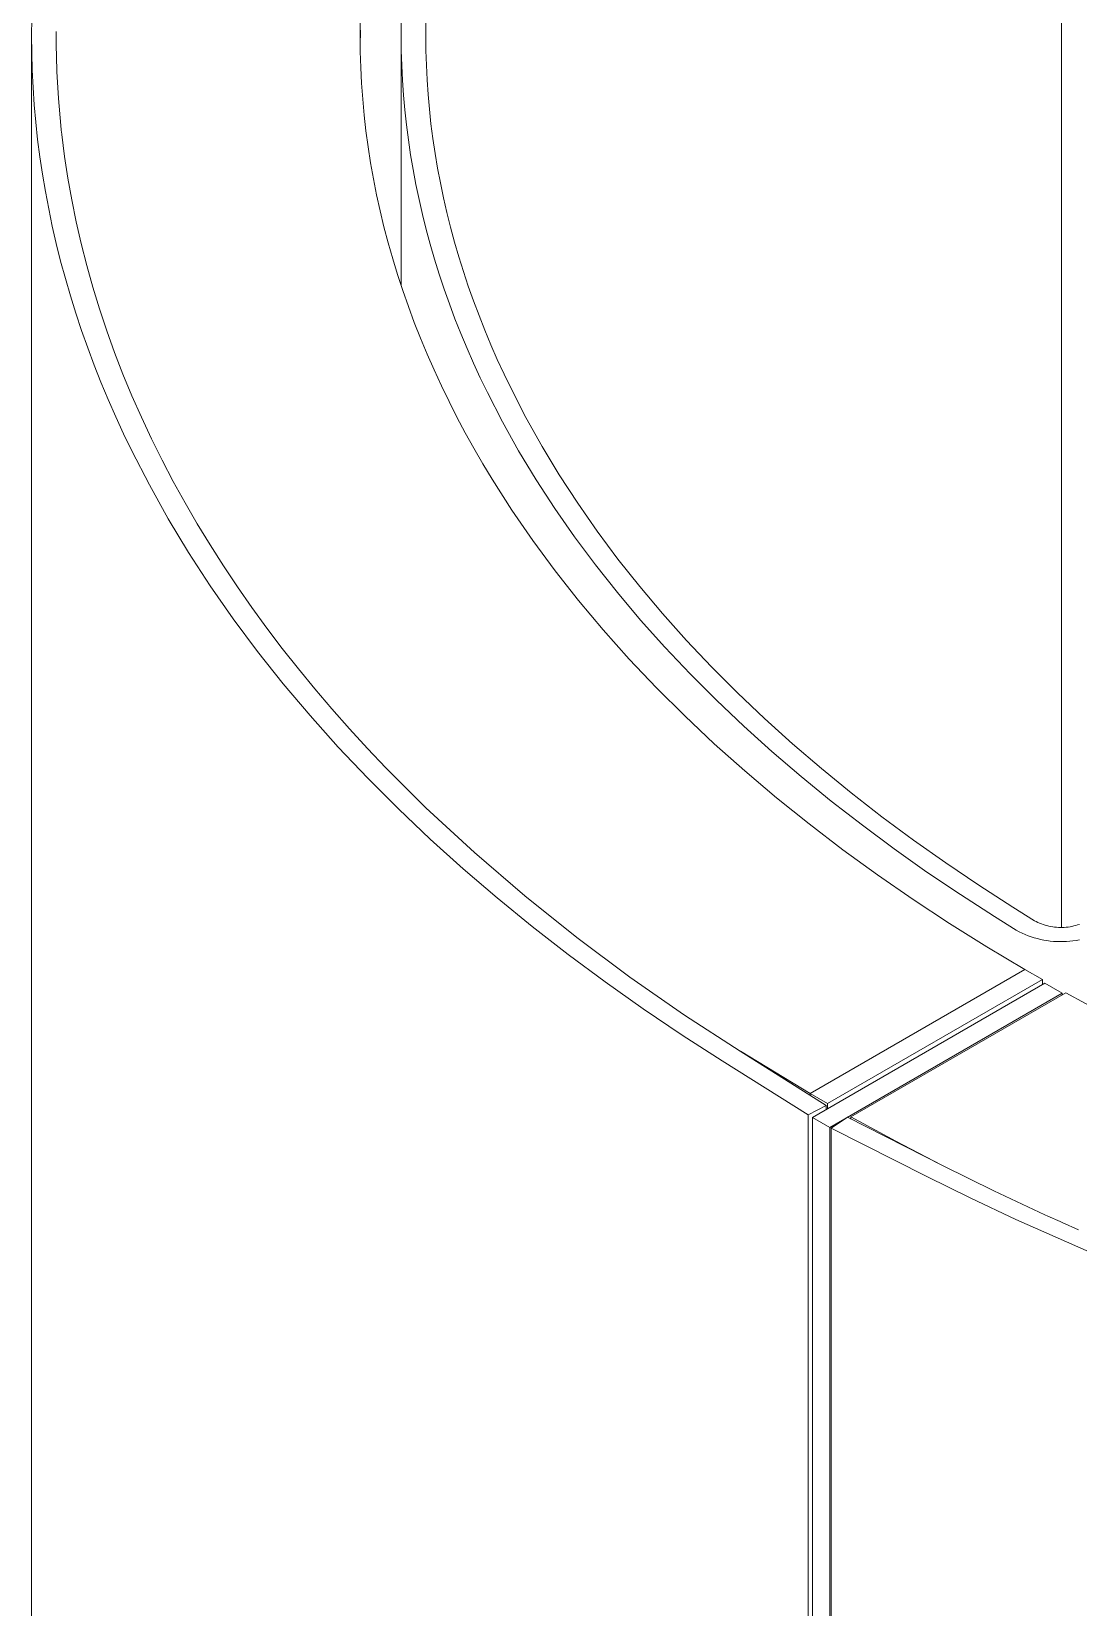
# Model space of a CAD drawing. Header units: inches. Extents: x -0.2 to 94.2, y 2.6 to 69.8.
# Drawn here: x 66.46 to 71.48, y 26.65 to 34.2 of the extents above; entities that cross this region are included whole.
import ezdxf

# ---------------------------------------------------------------- set-up
doc = ezdxf.new("R2010")
doc.units = ezdxf.units.IN
doc.layers.add('ZANO_R', color=7, linetype='Continuous', lineweight=0)

msp = doc.modelspace()

# ---------------------------------------------------------------- linework, layer by layer
at = {"layer": 'ZANO_R'}
for p, q in [((66.45973, 34.1832), (66.46054, 34.26567)), ((68.03455, 34.1832), (68.03533, 34.25891)), ((68.2314, 34.1832), (68.23209, 34.25407)), ((68.34951, 34.1832), (68.3502, 34.2533)), ((66.45973, 34.1832), (66.46054, 34.10073)), ((66.45973, 22.61074), (66.45973, 34.1832)), ((66.57784, 34.1832), (66.57789, 34.20361)), ((66.57789, 34.16279), (66.57784, 34.1832)), ((66.5779, 34.16177), (66.57789, 34.16279)), ((66.57804, 34.14237), (66.5779, 34.16177)), ((68.03533, 34.10749), (68.03455, 34.1832)), ((68.03661, 34.21004), (68.03486, 34.13498)), ((68.2314, 34.1832), (68.23209, 34.11233)), ((68.2314, 32.9858), (68.2314, 34.1832)), ((68.3502, 34.1131), (68.34951, 34.1832)), ((66.46054, 34.10073), (66.46298, 34.0181)), ((66.57806, 34.14034), (66.57804, 34.14237)), ((66.57829, 34.12194), (66.57806, 34.14034)), ((66.57834, 34.11889), (66.57829, 34.12194)), ((66.57865, 34.1015), (66.57834, 34.11889)), ((66.57873, 34.09742), (66.57865, 34.1015)), ((66.5791, 34.08105), (66.57873, 34.09742)), ((66.57923, 34.07595), (66.5791, 34.08105)), ((66.57965, 34.0606), (66.57923, 34.07595)), ((68.03767, 34.03162), (68.03533, 34.10749)), ((68.23209, 34.11233), (68.23419, 34.04132)), ((68.35227, 34.04287), (68.3502, 34.1131)), ((66.46298, 34.0181), (66.46705, 33.93533)), ((66.57984, 34.05447), (66.57965, 34.0606)), ((66.5803, 34.04013), (66.57984, 34.05447)), ((66.58056, 34.03297), (66.5803, 34.04013)), ((66.58106, 34.01965), (66.58056, 34.03297)), ((66.58139, 34.01146), (66.58106, 34.01965)), ((66.58876, 33.88195), (66.58139, 34.01146)), ((68.0416, 33.95561), (68.03767, 34.03162)), ((68.23419, 34.04132), (68.23769, 33.97019)), ((68.35573, 33.97251), (68.35227, 34.04287)), ((66.46705, 33.93533), (66.47277, 33.85243)), ((68.04711, 33.87947), (68.0416, 33.95561)), ((68.23769, 33.97019), (68.2426, 33.89894)), ((68.36059, 33.90204), (68.35573, 33.97251)), ((66.47277, 33.85243), (66.48013, 33.76942)), ((66.60014, 33.75272), (66.58876, 33.88195)), ((68.05421, 33.80321), (68.04711, 33.87947)), ((68.2426, 33.89894), (68.24893, 33.8276)), ((68.36685, 33.83148), (68.36059, 33.90204)), ((68.06292, 33.72685), (68.05421, 33.80321)), ((68.24893, 33.8276), (68.25669, 33.75618)), ((68.37452, 33.76084), (68.36685, 33.83148)), ((66.48013, 33.76942), (66.48916, 33.68631)), ((66.60014, 33.75266), (66.60014, 33.75272)), ((66.60232, 33.73214), (66.60014, 33.75266)), ((66.60244, 33.73104), (66.60232, 33.73214)), ((66.60461, 33.71156), (66.60244, 33.73104)), ((66.60485, 33.70942), (66.60461, 33.71156)), ((66.61809, 33.60503), (66.60485, 33.70942)), ((68.07324, 33.65041), (68.06292, 33.72685)), ((68.25669, 33.75618), (68.26588, 33.68469)), ((68.38362, 33.69013), (68.37452, 33.76084)), ((66.48916, 33.68631), (66.49986, 33.60312)), ((68.08518, 33.57391), (68.07324, 33.65041)), ((68.26588, 33.68469), (68.27651, 33.61315)), ((68.39413, 33.61936), (68.38362, 33.69013)), ((66.49986, 33.60312), (66.51223, 33.51986)), ((66.63398, 33.50054), (66.61809, 33.60503)), ((68.09874, 33.49736), (68.08518, 33.57391)), ((68.27651, 33.61315), (68.28859, 33.54156)), ((68.40607, 33.54856), (68.39413, 33.61936)), ((68.41945, 33.47773), (68.40607, 33.54856)), ((66.51223, 33.51986), (66.52628, 33.43656)), ((66.65255, 33.39598), (66.63398, 33.50054)), ((68.11393, 33.42078), (68.09874, 33.49736)), ((68.28859, 33.54156), (68.30211, 33.46995)), ((68.43426, 33.40689), (68.41945, 33.47773)), ((66.52628, 33.43656), (66.54202, 33.35323)), ((66.6738, 33.29139), (66.65255, 33.39598)), ((68.13075, 33.34418), (68.11393, 33.42078)), ((68.30211, 33.46995), (68.31708, 33.39832)), ((68.31708, 33.39832), (68.33351, 33.3267)), ((68.45051, 33.33605), (68.43426, 33.40689)), ((66.54202, 33.35323), (66.55944, 33.26989)), ((68.14922, 33.26759), (68.13075, 33.34418)), ((68.33351, 33.3267), (68.3514, 33.2551)), ((68.4682, 33.26522), (68.45051, 33.33605)), ((66.55944, 33.26989), (66.57856, 33.18655)), ((66.69774, 33.1868), (66.6738, 33.29139)), ((68.16932, 33.19101), (68.14922, 33.26759)), ((68.3514, 33.2551), (68.37075, 33.18353)), ((68.48734, 33.19443), (68.4682, 33.26522)), ((66.57856, 33.18655), (66.59937, 33.10323)), ((66.72438, 33.08225), (66.69774, 33.1868)), ((68.19107, 33.11448), (68.16932, 33.19101)), ((68.37075, 33.18353), (68.39156, 33.112)), ((68.50792, 33.12369), (68.48734, 33.19443)), ((66.59937, 33.10323), (66.62189, 33.01995)), ((68.21447, 33.038), (68.19107, 33.11448)), ((68.39156, 33.112), (68.41383, 33.04054)), ((68.52995, 33.05301), (68.50792, 33.12369)), ((66.62189, 33.01995), (66.6461, 32.93672)), ((66.75372, 32.97777), (66.72438, 33.08225)), ((68.23951, 32.96159), (68.21447, 33.038)), ((68.41383, 33.04054), (68.43756, 32.96916)), ((68.55342, 32.9824), (68.52995, 33.05301)), ((66.78577, 32.87339), (66.75372, 32.97777)), ((68.2662, 32.88528), (68.23951, 32.96159)), ((68.43756, 32.96916), (68.46276, 32.89786)), ((68.57834, 32.91188), (68.55342, 32.9824)), ((66.6461, 32.93672), (66.67201, 32.85356)), ((66.82052, 32.76915), (66.78577, 32.87339)), ((68.29455, 32.80907), (68.2662, 32.88528)), ((68.46276, 32.89786), (68.48942, 32.82667)), ((68.60471, 32.84147), (68.57834, 32.91188)), ((66.67201, 32.85356), (66.69963, 32.77049)), ((68.32453, 32.73298), (68.29455, 32.80907)), ((68.48942, 32.82667), (68.51754, 32.75561)), ((68.63252, 32.77118), (68.60471, 32.84147)), ((66.69963, 32.77049), (66.72895, 32.68753)), ((66.85798, 32.66508), (66.82052, 32.76915)), ((68.35617, 32.65704), (68.32453, 32.73298)), ((68.51754, 32.75561), (68.54711, 32.68467)), ((68.66178, 32.70102), (68.63252, 32.77118)), ((66.72895, 32.68753), (66.75997, 32.6047)), ((66.89815, 32.56123), (66.85798, 32.66508)), ((68.38944, 32.58127), (68.35617, 32.65704)), ((68.54711, 32.68467), (68.57815, 32.61389)), ((68.69247, 32.63101), (68.66178, 32.70102)), ((66.75997, 32.6047), (66.79269, 32.522)), ((68.42436, 32.50567), (68.38944, 32.58127)), ((68.57815, 32.61389), (68.61063, 32.54328)), ((68.72461, 32.56117), (68.69247, 32.63101)), ((66.79269, 32.522), (66.82711, 32.43946)), ((66.94101, 32.45761), (66.89815, 32.56123)), ((68.46091, 32.43026), (68.42436, 32.50567)), ((68.61063, 32.54328), (68.64457, 32.47285)), ((68.75817, 32.4915), (68.72461, 32.56117)), ((68.82958, 32.35277), (68.75817, 32.4915)), ((66.82711, 32.43946), (66.86322, 32.3571)), ((66.98656, 32.35428), (66.94101, 32.45761)), ((68.49909, 32.35507), (68.46091, 32.43026)), ((68.64457, 32.47285), (68.71676, 32.33258)), ((66.86322, 32.3571), (66.90102, 32.27493)), ((67.0348, 32.25126), (66.98656, 32.35428)), ((68.53889, 32.28012), (68.49909, 32.35507)), ((68.90666, 32.21492), (68.82958, 32.35277)), ((66.90102, 32.27493), (66.94051, 32.19297)), ((68.58032, 32.20541), (68.53889, 32.28012)), ((68.71676, 32.33258), (68.79469, 32.19321)), ((66.94051, 32.19297), (67.02452, 32.02975)), ((67.08572, 32.14858), (67.0348, 32.25126)), ((68.62335, 32.13097), (68.58032, 32.20541)), ((68.79469, 32.19321), (68.87831, 32.05486)), ((68.98936, 32.07808), (68.90666, 32.21492)), ((67.1393, 32.04629), (67.08572, 32.14858)), ((68.66799, 32.05681), (68.62335, 32.13097)), ((67.19553, 31.94442), (67.1393, 32.04629)), ((68.76205, 31.90941), (68.66799, 32.05681)), ((68.87831, 32.05486), (68.96754, 31.91764)), ((69.07762, 31.94236), (68.98936, 32.07808)), ((67.02452, 32.02975), (67.11521, 31.86758)), ((67.2544, 31.843), (67.19553, 31.94442)), ((68.86241, 31.76336), (68.76205, 31.90941)), ((68.96754, 31.91764), (69.06232, 31.78167)), ((69.17136, 31.80787), (69.07762, 31.94236)), ((67.11521, 31.86758), (67.2125, 31.70659)), ((67.31589, 31.74206), (67.2544, 31.843)), ((67.37998, 31.64165), (67.31589, 31.74206)), ((68.96898, 31.61878), (68.86241, 31.76336)), ((69.06232, 31.78167), (69.16256, 31.64706)), ((69.27051, 31.67472), (69.17136, 31.80787)), ((67.2125, 31.70659), (67.31633, 31.54692)), ((69.37499, 31.54303), (69.27051, 31.67472)), ((67.44665, 31.54179), (67.37998, 31.64165)), ((69.08167, 31.4758), (68.96898, 31.61878)), ((69.16256, 31.64706), (69.26819, 31.51391)), ((67.31633, 31.54692), (67.42662, 31.38869)), ((67.51588, 31.44251), (67.44665, 31.54179)), ((69.26819, 31.51391), (69.37909, 31.38233)), ((69.48468, 31.41289), (69.37499, 31.54303)), ((67.58764, 31.34385), (67.51588, 31.44251)), ((69.20037, 31.33457), (69.08167, 31.4758)), ((67.42662, 31.38869), (67.54327, 31.23205)), ((69.37909, 31.38233), (69.49517, 31.25243)), ((69.59949, 31.2844), (69.48468, 31.41289)), ((67.66192, 31.24584), (67.58764, 31.34385)), ((69.32494, 31.19519), (69.20037, 31.33457)), ((69.71931, 31.15768), (69.59949, 31.2844)), ((67.54327, 31.23205), (67.66618, 31.07711)), ((67.73868, 31.14852), (67.66192, 31.24584)), ((69.49517, 31.25243), (69.61631, 31.12431)), ((67.8179, 31.05191), (67.73868, 31.14852)), ((69.45526, 31.05779), (69.32494, 31.19519)), ((69.84401, 31.03281), (69.71931, 31.15768)), ((67.66618, 31.07711), (67.79523, 30.92401)), ((69.59119, 30.92249), (69.45526, 31.05779)), ((69.61631, 31.12431), (69.74238, 30.99806)), ((67.89954, 30.95604), (67.8179, 31.05191)), ((69.74238, 30.99806), (69.87327, 30.87378)), ((69.97347, 30.90988), (69.84401, 31.03281)), ((67.79523, 30.92401), (67.9303, 30.77285)), ((67.98357, 30.86095), (67.89954, 30.95604)), ((69.73257, 30.7894), (69.59119, 30.92249)), ((70.10754, 30.78899), (69.97347, 30.90988)), ((68.06997, 30.76667), (67.98357, 30.86095)), ((69.87327, 30.87378), (70.00882, 30.75156)), ((67.9303, 30.77285), (68.07126, 30.62376)), ((68.15869, 30.67321), (68.06997, 30.76667)), ((69.87925, 30.65862), (69.73257, 30.7894)), ((70.00882, 30.75156), (70.14891, 30.63147)), ((70.2461, 30.67022), (70.10754, 30.78899)), ((68.07126, 30.62376), (68.21797, 30.47686)), ((68.34296, 30.48892), (68.15869, 30.67321)), ((70.03105, 30.53027), (69.87925, 30.65862)), ((70.14891, 30.63147), (70.29337, 30.51361)), ((70.38899, 30.55365), (70.2461, 30.67022)), ((70.18781, 30.40443), (70.03105, 30.53027)), ((70.53606, 30.43935), (70.38899, 30.55365)), ((68.21797, 30.47686), (68.37027, 30.33224)), ((68.3495, 30.48261), (68.34296, 30.48892)), ((68.58362, 30.26699), (68.3495, 30.48261)), ((70.29337, 30.51361), (70.44206, 30.39805)), ((70.34933, 30.2812), (70.18781, 30.40443)), ((70.44206, 30.39805), (70.59482, 30.28486)), ((70.68715, 30.32739), (70.53606, 30.43935)), ((68.37027, 30.33224), (68.52801, 30.19001)), ((70.8421, 30.21785), (70.68715, 30.32739)), ((68.82496, 30.05948), (68.58362, 30.26699)), ((70.51544, 30.16067), (70.34933, 30.2812)), ((70.59482, 30.28486), (70.75149, 30.17411)), ((68.52801, 30.19001), (68.69102, 30.05028)), ((70.68592, 30.0429), (70.51544, 30.16067)), ((70.75149, 30.17411), (70.91189, 30.06586)), ((71.00076, 30.11078), (70.8421, 30.21785)), ((71.16293, 30.00624), (71.00076, 30.11078)), ((68.69102, 30.05028), (68.85912, 29.91314)), ((69.07323, 29.86032), (68.82496, 30.05948)), ((70.86059, 29.92799), (70.68592, 30.0429)), ((70.91189, 30.06586), (71.07585, 29.96017)), ((71.26669, 29.94086), (71.16293, 30.00624)), ((71.03924, 29.81599), (70.86059, 29.92799)), ((71.17961, 29.8948), (71.07585, 29.96017)), ((71.27494, 29.93658), (71.26669, 29.94086)), ((71.28333, 29.93259), (71.27494, 29.93658)), ((71.29185, 29.92888), (71.28333, 29.93259)), ((71.3005, 29.92547), (71.29185, 29.92888)), ((71.30926, 29.92237), (71.3005, 29.92547)), ((71.31812, 29.91957), (71.30926, 29.92237)), ((71.32708, 29.91707), (71.31812, 29.91957)), ((71.47387, 29.92029), (71.46494, 29.91772)), ((71.48271, 29.92318), (71.47387, 29.92029)), ((68.85912, 29.91314), (69.03214, 29.77867)), ((69.32815, 29.66974), (69.07323, 29.86032)), ((71.17961, 29.8948), (71.19348, 29.88759)), ((71.19348, 29.88759), (71.20759, 29.88087)), ((71.20759, 29.88087), (71.22193, 29.87464)), ((71.22193, 29.87464), (71.23647, 29.86891)), ((71.23647, 29.86891), (71.25121, 29.86369)), ((71.25121, 29.86369), (71.26611, 29.85897)), ((71.26611, 29.85897), (71.28117, 29.85478)), ((71.28117, 29.85478), (71.29636, 29.85111)), ((71.29636, 29.85111), (71.31167, 29.84796)), ((71.31167, 29.84796), (71.32709, 29.84535)), ((71.33611, 29.91489), (71.32708, 29.91707)), ((71.32709, 29.84535), (71.34258, 29.84327)), ((71.34521, 29.91302), (71.33611, 29.91489)), ((71.35438, 29.91146), (71.34521, 29.91302)), ((71.36359, 29.91023), (71.35438, 29.91146)), ((71.37284, 29.90931), (71.36359, 29.91023)), ((71.38211, 29.90871), (71.37284, 29.90931)), ((71.3914, 29.90843), (71.38211, 29.90871)), ((71.4007, 29.90848), (71.3914, 29.90843)), ((71.40999, 29.90884), (71.4007, 29.90848)), ((71.41925, 29.90952), (71.40999, 29.90884)), ((71.42849, 29.91053), (71.41925, 29.90952)), ((71.43769, 29.91185), (71.42849, 29.91053)), ((71.4362, 29.84209), (71.45174, 29.84378)), ((71.44684, 29.91349), (71.43769, 29.91185)), ((71.45593, 29.91545), (71.44684, 29.91349)), ((71.45174, 29.84378), (71.46721, 29.846)), ((71.46494, 29.91772), (71.45593, 29.91545)), ((71.46721, 29.846), (71.4826, 29.84876)), ((69.03214, 29.77867), (69.2099, 29.64695)), ((71.22166, 29.70697), (71.03924, 29.81599)), ((71.34258, 29.84327), (71.35813, 29.84172)), ((71.35813, 29.84172), (71.37373, 29.84072)), ((71.37373, 29.84072), (71.38936, 29.84025)), ((71.38936, 29.84025), (71.40499, 29.84032)), ((71.40499, 29.84032), (71.42061, 29.84094)), ((71.42061, 29.84094), (71.4362, 29.84209)), ((70.19161, 29.11227), (71.22166, 29.70697)), ((71.22155, 29.70691), (71.30507, 29.65869)), ((71.22166, 29.70684), (71.22166, 29.70697)), ((69.2099, 29.64695), (69.3922, 29.51808)), ((69.58941, 29.48796), (69.32815, 29.66974)), ((70.20332, 28.99797), (71.31689, 29.64089)), ((70.27502, 29.06399), (71.30507, 29.65869)), ((71.30507, 29.65869), (71.30507, 29.63407)), ((71.31689, 29.64089), (71.4004, 29.59267)), ((71.4004, 29.59267), (70.28684, 28.94976)), ((71.41792, 29.59527), (70.3877, 29.00047)), ((71.4004, 29.58516), (71.4004, 29.59267)), ((71.60595, 29.49331), (71.41792, 29.59527)), ((69.3922, 29.51808), (69.57885, 29.39212)), ((69.85672, 29.3152), (69.58941, 29.48796)), ((69.57885, 29.39212), (69.76964, 29.26913)), ((70.269, 29.05544), (69.85672, 29.3152)), ((70.18192, 29.00937), (69.76964, 29.26913)), ((70.19161, 29.11227), (69.85768, 29.31459)), ((70.19151, 29.11221), (70.19161, 29.11227)), ((70.19151, 29.11221), (70.27502, 29.06399)), ((70.19151, 29.10426), (70.19151, 29.11221)), ((70.18192, 29.00937), (70.269, 29.05544)), ((70.269, 29.03589), (70.269, 29.05544)), ((70.27502, 29.03937), (70.27502, 29.06399)), ((70.18192, 17.43691), (70.18192, 29.00937)), ((70.20332, 17.42551), (70.20332, 28.99797)), ((70.28684, 28.94976), (70.20332, 28.99797)), ((70.28684, 28.94976), (70.28684, 17.37729)), ((70.37054, 28.99808), (70.29266, 28.94681)), ((70.29266, 28.94681), (70.29266, 17.37435)), ((70.29266, 28.94681), (70.75146, 28.71451)), ((70.82934, 28.76578), (70.37054, 28.99808)), ((70.3877, 29.00047), (70.3877, 28.98939)), ((70.60241, 28.88354), (70.3877, 29.00047)), ((70.81938, 28.77083), (70.60241, 28.88354)), ((70.96241, 28.61005), (70.75146, 28.71451)), ((71.0721, 28.646), (70.82934, 28.76578)), ((71.31724, 28.53115), (71.0721, 28.646)), ((71.17812, 28.50793), (70.96241, 28.61005)), ((71.62335, 28.3111), (71.17812, 28.50793)), ((71.33117, 28.5248), (71.31724, 28.53115)), ((71.38968, 28.49832), (71.33117, 28.5248)), ((71.4004, 28.49351), (71.38968, 28.49832)), ((71.47805, 28.45895), (71.4004, 28.49351))]:
    msp.add_line(p, q, dxfattribs=at)
msp.add_lwpolyline([(71.39605, 38.45794), (71.3959, 29.90845)], dxfattribs=at)

doc.saveas('drawing.dxf')
